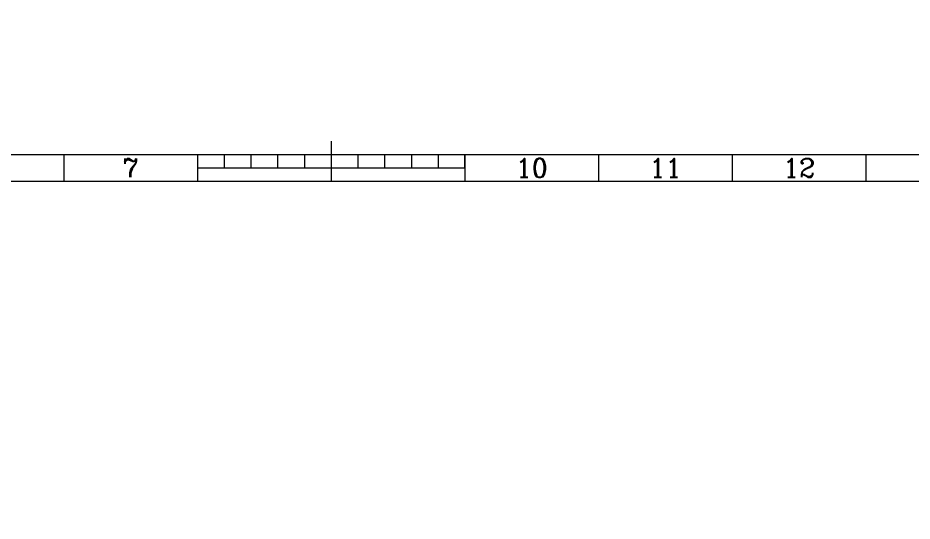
# Model space of a CAD drawing. Header units: metres. Extents: x 0 to 551036, y 0 to 1845929.
# Drawn here: x 545659 to 549004, y 1838718 to 1840600 of the extents above; entities that cross this region are included whole.
import ezdxf
from ezdxf.enums import TextEntityAlignment as Align

# ---------------------------------------------------------------- set-up
doc = ezdxf.new("R2010")
doc.units = ezdxf.units.M
doc.header["$MEASUREMENT"] = 0
doc.layers.get('Defpoints').update_dxf_attribs({"lineweight": 0})
doc.layers.add('_0', color=7, linetype='Continuous', lineweight=0)
doc.layers.add('Level 37', color=7, linetype='Continuous', lineweight=0)
doc.styles.add('BD HH1 KEM TMB$0$chamnha_0', font='')
doc.styles.add('ROMANC', font='romanc.shx')
doc.styles.add('SEPECEN', font='arial.ttf')
doc.styles.get("Standard").update_dxf_attribs({"font": '', "height": 4})
doc.styles.get('BD HH1 KEM TMB$0$chamnha_0').set_extended_font_data('.VnArial')
doc.styles.get('Standard').set_extended_font_data('.VnArial')
doc.dimstyles.get("Standard").update_dxf_attribs({"dimtxt": 0.18, "dimasz": 0.18, "dimexe": 0.18, "dimexo": 0.0625, "dimgap": 0.09, "dimtad": 0, "dimtih": 1, "dimtoh": 1, "dimdec": 4, "dimzin": 0, "dimdsep": 46, "dimtxsty": 'Standard', "dimcen": 0.09, "dimadec": 0, "dimazin": 0, "dimtfac": 1, "dimtdec": 4, "dimtofl": 0, "dimtmove": 0, "dimatfit": 3, "dimfxl": 1, "dimtolj": 1, "dimtzin": 0, "dimarcsym": 0})

# ---------------------------------------------------------------- blocks, each defined once
blk = doc.blocks.new('A1E')
for p, q in [((3205, 100), (3205, 0)), ((3705, 100), (3705, 0)), ((4705, 100), (4705, 0)), ((5205, 100), (5205, 0)), ((5705, 100), (5705, 0)), ((6205, 100), (6205, 0))]:
    blk.add_line(p, q)
at = {"flags": 128}
for points in [[(0, 0), (8410, 0), (8410, 5940), (0, 5940), (0, 0)], [(250, 100), (8310, 100), (8310, 5840), (250, 5840), (250, 100)]]:
    blk.add_lwpolyline(points, close=True, dxfattribs=at)
for points in [[(4205, 150), (4205, 0)], [(3705, 100), (3705, 50), (4705, 50), (4705, 100)], [(3805, 100), (3805, 50)], [(3905, 100), (3905, 50)], [(4005, 100), (4005, 50)], [(4105, 100), (4105, 50)], [(4305, 100), (4305, 50)], [(4405, 100), (4405, 50)], [(4505, 100), (4505, 50)], [(4605, 100), (4605, 50)]]:
    blk.add_lwpolyline(points, dxfattribs=at)
at = {"style": 'ROMANC'}
for s, p in [('7', (3455, 50)), ('10', (4955, 50)), ('11', (5455, 50)), ('12', (5955, 50))]:
    blk.add_text(s, height=70, dxfattribs=at).set_placement(p, align=Align.MIDDLE_CENTER)
at = {"style": 'SEPECEN'}
for tag, p in [('合同编号', (6710, 887.8)), ('项目名称', (7410, 700)), ('图纸名称', (7460, 364.8))]:
    blk.add_attdef(tag, text='', height=35, dxfattribs=at).set_placement(p, align=Align.MIDDLE_CENTER)
at = {"style": 'SEPECEN', "width": 0.7}
for tag, height, p in [('版次', 30, (7935, 527.2)), ('日期', 30, (8185, 527.2)), ('比例', 30, (8185, 447.2)), ('设计', 20, (6810, 380)), ('文件状态', 30, (7935, 367.2)), ('文件类型', 30, (8185, 367.2)), ('审核1', 20, (6810, 313.3)), ('校核', 20, (6810, 260)), ('图幅', 30, (7935, 247.2)), ('审核2', 20, (6810, 206.7)), ('批准', 20, (6810, 140)), ('项目文件编号', 30, (7360, 127.2)), ('页码', 30, (7710, 127.2)), ('图号', 30, (8060, 127.2))]:
    blk.add_attdef(tag, text='', height=height, dxfattribs=at).set_placement(p, align=Align.MIDDLE_CENTER)
at = {"style": 'SEPECEN', "width": 0.7, "flags": 8}
blk.add_attdef('语言', text='', height=30, dxfattribs=at).set_placement((7935, 449.3), align=Align.MIDDLE_CENTER)
blk = doc.blocks.new('*D218')
at = {"layer": 'Defpoints', "color": 0, "lineweight": 0, "transparency": 16777216}
for p in [(547332.9, 1842714.8), (547334.5, 1842712.2), (0, 0)]:
    blk.add_point(p, dxfattribs=at)
at = {"layer": 'Level 37', "color": 5, "transparency": 16777216}
for p, q in [((547332.9, 1842714.8), (547332.9, 1842712.9)), ((547332.9, 1842712.9), (547334.5, 1842712.6)), ((547334.5, 1842712.6), (547334.5, 1842712.2))]:
    blk.add_line(p, q, dxfattribs=at)
at = {"layer": 'Level 37', "color": 0, "transparency": 16777216, "insert": (547334.5, 1842711.2), "char_height": 0.18, "attachment_point": 5, "rotation": 270, "style": 'BD HH1 KEM TMB$0$chamnha_0'}
blk.add_mtext('\\A1;\\Ftxt;547332.9453', dxfattribs=at)

msp = doc.modelspace()

# ---------------------------------------------------------------- block references
at = {"layer": '_0'}
msp.add_blockref('A1E', (542625.97334, 1839988.82863), dxfattribs=at)

# ---------------------------------------------------------------- dimensions: what is measured, and where the dimension line sits
at = {"layer": 'Level 37', "color": 5}
dim = msp.add_ordinate_dim(feature_location=(547332.945312, 1842714.841091), offset=(1.5731196499, -2.629533607), dtype=0, origin=(0, 0), text='\\Ftxt;<>', dimstyle='Standard', override={"dimtxsty": 'BD HH1 KEM TMB$0$chamnha_0', "dimse1": 1, "dimclre": 5, "dimlwe": 65535}, dxfattribs=at)
dim.commit()
dim.dimension.update_dxf_attribs({"geometry": '*D218', "text_midpoint": (547334.5184316499, 1842711.221557393)})

doc.saveas('drawing.dxf')
